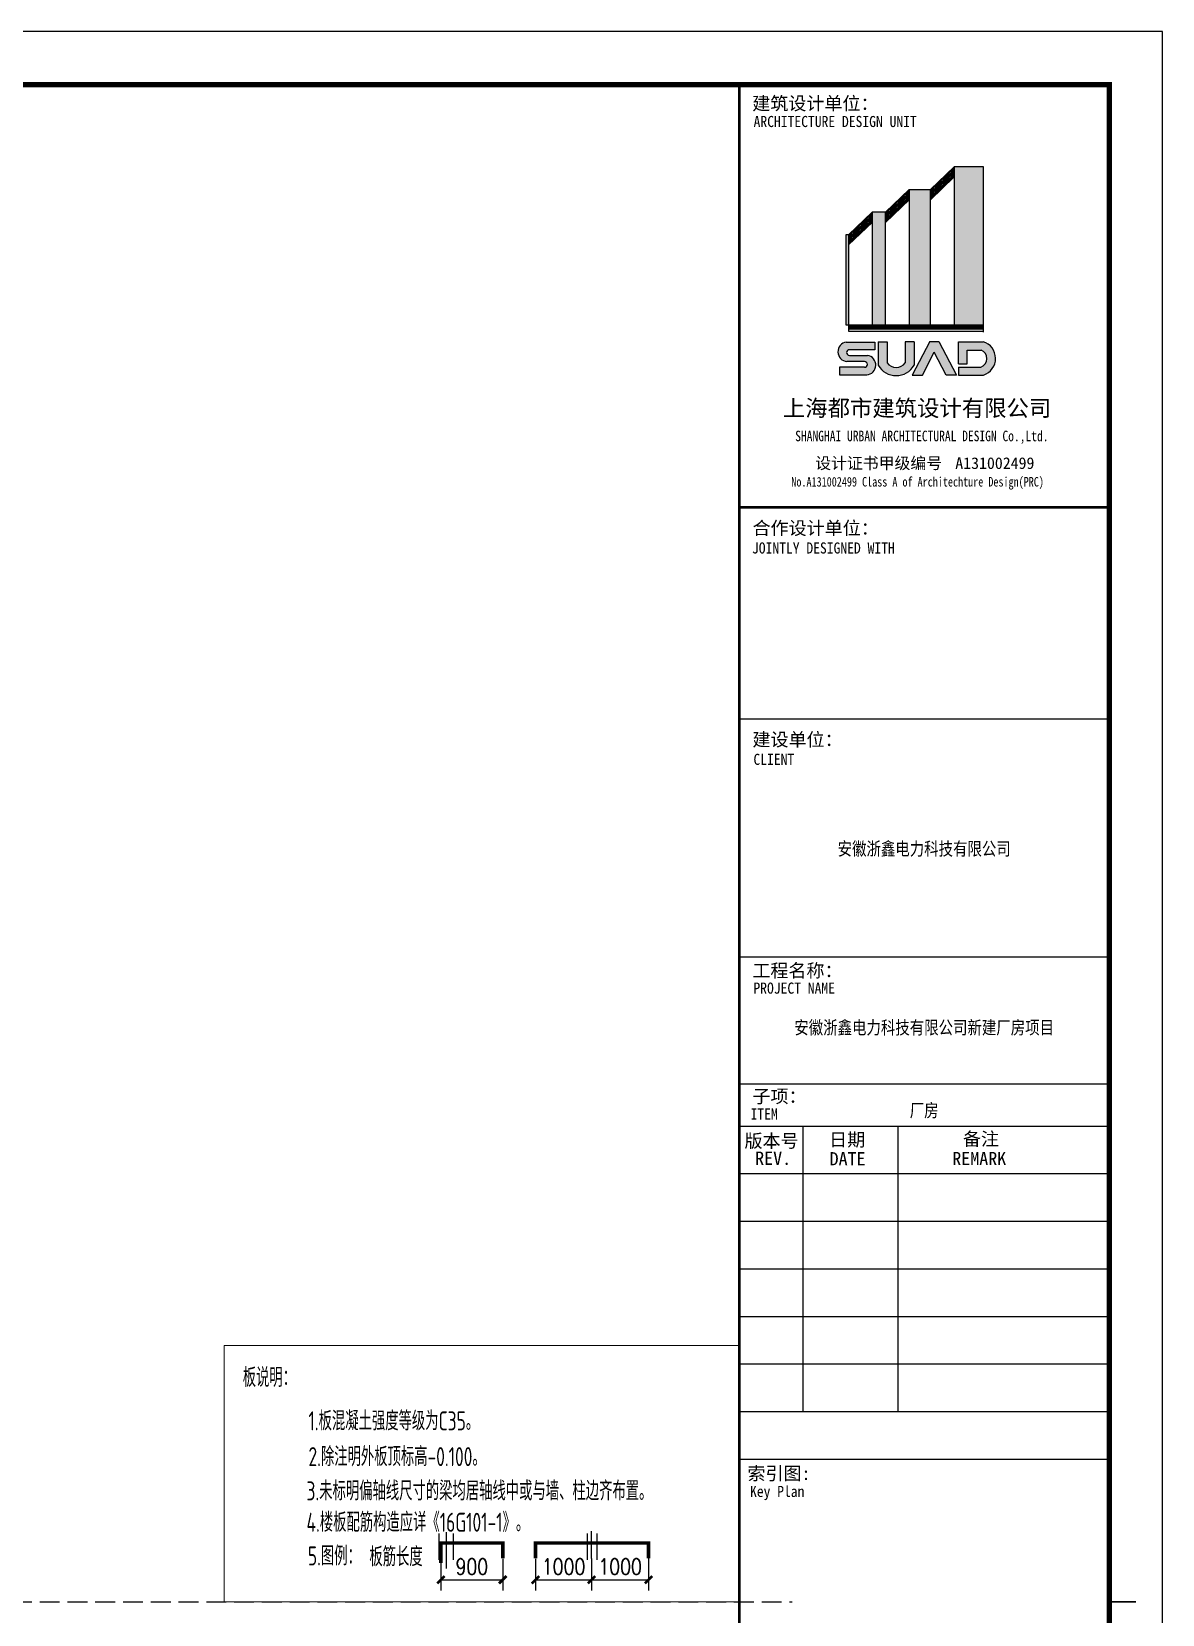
# Model space of a CAD drawing. Extents: x 899043 to 2598688, y -137197 to 211789.
# Drawn here: x 2529940 to 2551319, y 98400 to 128335 of the extents above; entities that cross this region are included whole.
import ezdxf
from ezdxf.enums import TextEntityAlignment as Align

# ---------------------------------------------------------------- set-up
doc = ezdxf.new("R2010")
doc.units = 0
doc.header["$LTSCALE"] = 1500
doc.header["$MEASUREMENT"] = 0
for name, pattern in [('3', [500, 300, -200]), ('ACAD_ISO02W100', [15, 12, -3]), ('DASH', [0.35, 0.25, -0.1])]:
    doc.linetypes.add(name, pattern=pattern)
for name, color, linetype in [('00-tk', 151, 'Continuous'), ('AXIS', 3, 'Continuous'), ('DOTE', 1, 'Continuous'), ('HATCH', 254, 'Continuous'), ('TEXT', 7, 'Continuous'), ('WELD_TEXT', 7, 'Continuous'), ('支座钢筋', 1, 'Continuous'), ('梁虚线', 134, '3')]:
    doc.layers.add(name, color=color, linetype=linetype)
doc.layers.add('虚线', color=1, linetype='ACAD_ISO02W100', lineweight=13)
doc.styles.add('dim_font', font='simplex', dxfattribs={"width": 0.800000011920929})
doc.styles.add('DS6HT', font='simhei.ttf', dxfattribs={"width": 0.8})
doc.styles.add('TSSD_Dimension', font='Tssdeng.shx', dxfattribs={"width": 0.7, "bigfont": 'hztxt.shx'})
doc.dimstyles.new('H250', dxfattribs={"dimscale": 100, "dimtxt": 3, "dimasz": 0.01, "dimexe": 2, "dimexo": 0, "dimgap": 1, "dimtad": 1, "dimdec": 0, "dimrnd": 1, "dimzin": 0, "dimdsep": 46, "dimtxsty": 'dim_font', "dimblk1": 'YGDIM', "dimblk2": 'YGDIM', "dimsah": 1, "dimcen": -2, "dimdle": 1, "dimclrt": 7, "dimadec": 3, "dimazin": 0, "dimtfac": 1, "dimtdec": 0, "dimtix": 1, "dimtmove": 2, "dimatfit": 3, "dimldrblk": 'YGDIM', "dimfxl": 0, "dimtvp": 1, "dimtolj": 1, "dimtzin": 0, "dimarcsym": 0})

# ---------------------------------------------------------------- blocks, each defined once
blk = doc.blocks.new('YGDIM')
at = {"color": 0, "linetype": 'ByBlock', "const_width": 50}
blk.add_lwpolyline([(-70, -70), (70, 70)], dxfattribs=at)
blk = doc.blocks.new('A$C67844AE1')
at = {"layer": '00-tk'}
h = blk.add_hatch(color=256, dxfattribs=at)
edge = h.paths.add_edge_path()
edge.add_arc((120922.0133486906, 79828.87115818658), 498.0683366664795, 288.7014113640251, 432.3606518511489)
edge.add_line((121072.9402213205, 80303.52171081211), (120365.5722436445, 80303.52171081211))
edge.add_line((120365.5722436445, 80303.52171081211), (120365.5722436445, 79675.49451099802))
edge.add_line((120365.5722436445, 79675.49451099802), (120611.1039363082, 79675.49451099802))
edge.add_line((120611.1039363082, 79675.49451099802), (120611.1039363082, 80066.9161942047))
edge.add_line((120611.1039363082, 80066.9161942047), (121011.5588803928, 80066.9161942047))
edge.add_arc((120921.6856705094, 79827.96719338442), 255.2916348958691, -72.16722841157781, 69.38777632307, ccw=False)
edge.add_line((120999.8661415813, 79584.9412013779), (120368.4930549905, 79584.9412013779))
edge.add_line((120368.4930549905, 79584.9412013779), (120368.4930549905, 79357.09964438179))
edge.add_line((120368.4930549905, 79357.09964438179), (121081.7121487866, 79357.09964438179))
edge = h.paths.add_edge_path()
edge.add_arc((118601.0604273122, 79929.35185330792), 588.6006660502978, 210.1327751919099, 329.8672248080901)
edge.add_line((119110.1201876382, 79633.87105106935), (119110.1201876382, 80302.62463504379))
edge.add_line((119110.1201876382, 80302.62463504379), (118858.4146023028, 80302.62463504379))
edge.add_line((118858.4146023028, 80302.62463504379), (118858.4146023028, 79705.7640437556))
edge.add_arc((118601.0604273122, 79889.66990959866), 316.3108263664485, 215.5496840958541, 324.4503159041459, ccw=False)
edge.add_line((118343.7062523215, 79705.7640437556), (118343.7062523215, 80302.62463504379))
edge.add_line((118343.7062523215, 80302.62463504379), (118092.0006669861, 80302.62463504379))
edge.add_line((118092.0006669861, 80302.62463504379), (118092.0006669861, 79633.87105106935))
edge = h.paths.add_edge_path()
edge.add_arc((117229.3440274749, 80018.3455161259), 279.5690587620256, 99.47712958591177, 264.9305597506795)
edge.add_line((117204.6404590412, 79739.87003727048), (117703.7827515848, 79739.87003727048))
edge.add_arc((117703.7683802763, 79658.86723302712), 81.00280551827346, -89.98983473079062, 89.98983473079062, ccw=False)
edge.add_line((117703.7827515848, 79577.86442878377), (116995.5983391014, 79577.86442878377))
edge.add_line((116995.5983391014, 79577.86442878377), (116995.5983391014, 79360.43693738291))
edge.add_line((116995.5983391014, 79360.43693738291), (117767.7747852107, 79360.43693738291))
edge.add_arc((117743.0712167738, 79638.91241623787), 279.5690587620256, 275.0694402493205, 440.5228704140882)
edge.add_line((117789.1033534353, 79914.6657498742), (117275.0690368406, 79914.6657498742))
edge.add_arc((117275.0834081488, 79995.66855411755), 81.00280551827346, 90.01016526920938, 269.98983473079056, ccw=False)
edge.add_line((117275.0690368406, 80076.67135836091), (117993.8797597244, 80076.67135836091))
edge.add_line((117993.8797597244, 80076.67135836091), (117993.8797597244, 80294.09884976165))
edge.add_line((117993.8797597244, 80294.09884976165), (117183.3118908108, 80294.09884976165))
h.paths.add_polyline_path([(119553.1183470361, 80312.96596476599), (119809.1561000127, 80312.96596476599), (120312.083105855, 79349.66917577712), (120017.9355684385, 79349.66917577712), (119681.1372235244, 80007.93167970283), (119344.3388786103, 79349.66917577712), (119050.1913411937, 79349.66917577712)])
for p, q in [((126149.9999999999, 89099.99999999988), (0, 89099.99999999988)), ((126149.9999999999, 0), (126149.9999999999, 89099.99999999988)), ((124649.9999999999, 87599.99999999988), (3750, 87599.99999999988)), ((114149.9999999999, 87599.99999999988), (114149.9999999999, 1500)), ((124649.9999999999, 1500), (124649.9999999999, 87599.99999999988)), ((114149.9999999999, 75599.99999999988), (124649.9999999999, 75599.99999999988)), ((114149.9999999999, 69599.99999999988), (124649.9999999999, 69599.99999999988)), ((114149.9999999999, 62850), (124649.9999999999, 62850)), ((114149.9999999999, 59250), (124649.9999999999, 59250)), ((114149.9999999999, 58050), (124649.9999999999, 58050)), ((114149.9999999999, 58050), (124649.9999999999, 58050)), ((114149.9999999999, 58050), (124649.9999999999, 58050)), ((114149.9999999999, 58050), (124649.9999999999, 58050)), ((114149.9999999999, 58050), (124649.9999999999, 58050)), ((115949.9999999999, 58050), (115949.9999999999, 49950)), ((118649.9999999999, 58050), (118649.9999999999, 49950)), ((114149.9999999999, 56700), (124649.9999999999, 56700)), ((114149.9999999999, 55350), (124649.9999999999, 55350)), ((114149.9999999999, 54000), (124649.9999999999, 54000)), ((114149.9999999999, 52650), (124649.9999999999, 52650)), ((114149.9999999999, 51300), (124649.9999999999, 51300)), ((114149.9999999999, 49950), (124649.9999999999, 49950)), ((114149.9999999999, 48600), (124649.9999999999, 48600))]:
    blk.add_line(p, q, dxfattribs=at)
at = {"layer": '00-tk', "color": 7}
for p, q in [((119573.611277352, 84622.71797342505), (120248.1770513383, 85265.61611889978)), ((119573.611277352, 84581.27545783878), (120248.1770513383, 85224.17360331351)), ((119573.611277352, 84539.83294225205), (120248.1770513383, 85182.73108772677)), ((119573.611277352, 84498.39042666578), (120249.2254631481, 85142.28776604286)), ((119573.611277352, 84456.94791107927), (120248.1770513383, 85099.846056554)), ((119573.611277352, 84415.505395493), (120248.1770513383, 85058.40354096773)), ((119573.611277352, 84374.06287990627), (120249.2254631481, 85017.96021928336)), ((119573.611277352, 84332.62036431977), (120249.2254631481, 84976.51770369709)), ((121073.7668797233, 85265.61611889978), (120248.1770513383, 85265.61611889978)), ((120248.1770513383, 85265.61611889978), (120248.1770513383, 80786.47363951919)), ((121073.7668797233, 80782.12432158412), (121073.7668797233, 85265.80553454976)), ((118299.47229892, 83979.9958834739), (118973.8533453046, 84622.71797342505)), ((118299.47229892, 83938.55336788762), (118973.8533453046, 84581.27545783878)), ((118299.47229892, 83897.11085230135), (118973.8533453046, 84539.83294225205)), ((118299.47229892, 83855.66833671485), (118973.8533453046, 84498.39042666578)), ((118299.47229892, 83814.22582112812), (118973.8533453046, 84456.94791107927)), ((118973.8533453046, 84622.71797342505), (118973.8533453046, 80786.47363951919)), ((118973.8533453046, 84622.71797342505), (119573.611277352, 84622.71797342505)), ((119573.611277352, 80782.12432158412), (119573.611277352, 84622.71797342459)), ((117248.5053237424, 83336.09854409657), (117924.1195095413, 83979.99588347366)), ((118299.47229892, 83979.9958834739), (117924.1195095413, 83979.99588347366)), ((117924.1195095413, 83979.9958834739), (117924.1195095413, 80786.47363951919)), ((118299.47229892, 83772.78330554161), (118973.8533453046, 84415.505395493)), ((118299.47229892, 83731.34078995534), (118975.0864847134, 84375.23812933266)), ((118299.47229892, 83689.89827436907), (118975.0864847134, 84333.79561374616)), ((118299.47229892, 80786.47363951919), (118299.47229892, 83979.9958834739)), ((117248.5053237424, 83294.65602850984), (117924.1195095413, 83938.55336788739)), ((117248.5053237424, 83253.21351292334), (117924.1195095413, 83897.11085230112)), ((117248.5053237424, 83211.77099733707), (117924.1195095413, 83855.66833671439)), ((117248.5053237424, 83170.3284817508), (117924.1195095413, 83814.22582112788)), ((117248.5053237424, 83128.88596616453), (117924.1195095413, 83772.78330554161)), ((117249.6671683005, 83088.5507521038), (117925.2813540966, 83732.44809148088)), ((117249.6671683005, 83047.10823651752), (117925.2813540966, 83691.00557589461)), ((117248.5053237424, 83336.09854409657), (117173.5053237424, 83336.09854409657)), ((117173.5053237424, 83336.09854409657), (117173.5053237424, 80786.47363951919)), ((117248.5053237424, 83336.09854409657), (117248.5053237424, 80786.47363951919)), ((117173.5053237424, 80786.47363951919), (117262.877919481, 80786.47363951919)), ((117248.5053237424, 80786.47363951919), (117248.5053237424, 80606.47363951919)), ((117248.5053237424, 80756.47363951919), (121073.7668797233, 80756.47363951919)), ((117248.5053237424, 80756.47363951919), (121073.7668797233, 80756.47363951919)), ((117248.5053237424, 80726.47363951919), (121073.7668797233, 80726.47363951919)), ((117248.5053237424, 80696.47363951919), (121073.7668797233, 80696.47363951919)), ((117248.5053237424, 80666.47363951919), (121073.7668797233, 80666.47363951919)), ((117248.5053237424, 80606.47363951919), (121073.7668797233, 80606.47363951919)), ((117262.877919481, 80786.47363951919), (121073.7668797233, 80786.47363951919)), ((117912.1195095413, 80786.47363951919), (118303.97229892, 80786.47363951919)), ((118976.8533453074, 80786.47363951919), (119576.611277352, 80786.47363951919)), ((120243.6770513383, 80786.47363951919), (121073.7668797233, 80786.47363951919)), ((121073.7668797233, 80576.47363951919), (121073.7668797233, 80771.47363951919))]:
    blk.add_line(p, q, dxfattribs=at)
at = {"layer": '00-tk', "const_width": 150}
blk.add_lwpolyline([(3750, 87599.99999999988), (124649.9999999999, 87599.99999999988), (124649.9999999999, 1500), (3750, 1500)], close=True, dxfattribs=at)
at = {"layer": '00-tk'}
for points, const_width in [([(114149.9999999999, 1500), (114149.9999999999, 87599.99999999988)], 75), ([(114149.9999999999, 75599.99999999988), (124649.9999999999, 75599.99999999988)], 75), ([(124649.9999999999, 44550), (125399.9999999999, 44550)], 52.5)]:
    blk.add_lwpolyline(points, dxfattribs=dict(at, const_width=const_width))
at = {"layer": '00-tk', "color": 7}
for points in [[(117183.3118908108, 80294.09884976165), (117993.8797597244, 80294.09884976165), (117993.8797597244, 80076.67135836091), (117275.0690368406, 80076.67135836091)], [(118092.0006669861, 80302.62463504379), (118343.7062523215, 80302.62463504379), (118343.7062523215, 79705.7640437556)], [(118092.0006669861, 80302.62463504379), (118092.0006669861, 79633.87105106935)], [(119110.1201876382, 80302.62463504379), (118858.4146023028, 80302.62463504379), (118858.4146023028, 79705.7640437556)], [(119553.1183470361, 80312.96596476599), (119050.1913411937, 79349.66917577712), (119344.3388786103, 79349.66917577712), (119681.1372235244, 80007.93167970283)], [(119110.1201876382, 80302.62463504379), (119110.1201876382, 79633.87105106935)], [(119553.1183470361, 80312.96596476599), (119809.1561000127, 80312.96596476599), (120312.083105855, 79349.66917577712), (120017.9355684385, 79349.66917577712), (119681.1372235244, 80007.93167970283)], [(120365.5722436445, 79675.49451099802), (120365.5722436445, 80303.52171081211), (121072.9402213205, 80303.52171081211)], [(120365.5722436445, 79675.49451099802), (120611.1039363082, 79675.49451099802), (120611.1039363082, 80066.9161942047), (121011.5588803928, 80066.9161942047)], [(117703.7827515848, 79577.86442878377), (116995.5983391014, 79577.86442878377), (116995.5983391014, 79360.43693738291), (117767.7747852107, 79360.43693738291)], [(117703.7827515848, 79739.87003727048), (117204.6404590412, 79739.87003727048)], [(117275.0690368406, 79914.6657498742), (117789.1033534353, 79914.6657498742)], [(120368.4930549905, 79584.9412013779), (120999.8661415813, 79584.9412013779)], [(120368.4930549905, 79584.9412013779), (120368.4930549905, 79357.09964438179), (121081.7121487866, 79357.09964438179)]]:
    blk.add_lwpolyline(points, dxfattribs=at)
for centre, radius, start, end in [((117229.3440274749, 80018.3455161259), 279.5690587620256, 99.47712958591177, 264.9305597506795), ((117275.0834081488, 79995.66855411755), 81.00280551827346, 90.01016526920944, 269.9898347307906), ((120921.6856705094, 79827.96719338442), 255.2916348958691, 287.8327715884222, 69.38777632307004), ((120922.0133486906, 79828.87115818658), 498.0683366664795, 288.7014113640251, 72.36065185114899), ((117703.7683802763, 79658.86723302712), 81.00280551827346, 270.0101652692094, 89.98983473079058), ((117743.0712167738, 79638.91241623787), 279.5690587620256, 275.0694402493205, 80.52287041408823), ((118601.0604273122, 79929.35185330792), 588.6006660502978, 210.1327751919099, 329.8672248080901), ((118601.0604273122, 79889.66990959866), 316.3108263664485, 215.5496840958541, 324.4503159041459)]:
    blk.add_arc(centre, radius, start, end, dxfattribs=at)
for points in [[(119573.611277352, 84622.71797342505), (119573.8436462664, 84581.49691814417), (120249.2254631481, 85266.61531280237), (120249.2254631481, 85225.17279721587)], [(119573.611277352, 84539.83294225251), (119573.8436462664, 84498.61188697163), (120249.2254631481, 85183.73028162983), (120249.2254631481, 85142.28776604333)], [(119573.611277352, 84456.94791107927), (119573.8436462664, 84415.72685579839), (120249.2254631481, 85100.84525045706), (120249.2254631481, 85059.40273487032)], [(119574.5407529956, 84374.94872112758), (119574.7731219101, 84333.72766584624), (120250.1549387946, 85018.84606050467), (120250.1549387946, 84977.4035449184)], [(120248.1770513383, 80786.47363951919), (121073.7668797233, 80786.47363951919), (120248.1770513383, 85265.61611889978), (121073.7668797233, 85265.61611889978)], [(118299.47229892, 83979.9958834739), (118299.7046678289, 83938.77482819278), (118975.0864847134, 84623.89322285145), (118975.0864847134, 84582.45070726471)], [(118299.47229892, 83897.11085230135), (118299.7046678289, 83855.88979702047), (118975.0864847134, 84541.0081916789), (118975.0864847134, 84499.56567609264)], [(118299.47229892, 83814.22582112812), (118299.7046678289, 83773.0047658477), (118975.0864847134, 84458.12316050567), (118975.0864847134, 84416.6806449194)], [(118973.8533453046, 80786.47363951919), (119573.611277352, 80786.47363951919), (118973.8533453046, 84622.71797342505), (119573.611277352, 84622.71797342459)], [(117248.5053237424, 83336.09854409657), (117248.737692654, 83294.87748881569), (117924.1195095413, 83979.99588347366), (117924.1195095413, 83938.55336788739)], [(117924.1195095413, 80786.47363951919), (118299.47229892, 80786.47363951919), (117924.1195095413, 83979.99588347366), (118299.47229892, 83979.9958834739)], [(118300.4017745637, 83732.22663117619), (118300.6341434725, 83691.00557589531), (118976.0159603626, 84376.12397055351), (118976.0159603626, 84334.68145496724)], [(117248.9700615684, 83253.65643353411), (117249.2024304772, 83212.43537825323), (117924.5842473618, 83897.55377291143), (117924.5842473618, 83856.11125732516)], [(117249.4347993917, 83171.21432297165), (117249.6671683005, 83129.99326769076), (117925.0489851878, 83815.11166234897), (117925.0489851878, 83773.6691467627)], [(117250.5966439469, 83089.43659332488), (117250.8290128586, 83048.21553804376), (117926.2108297403, 83733.33393270243), (117926.2108297459, 83691.8914171157)], [(117173.5053237424, 80786.47363951919), (117262.877919481, 80786.47363951919), (117173.5053237424, 83336.09854409657), (117248.5053237424, 83336.09854409657)], [(117248.5053237424, 80756.47363951919), (117248.5053237424, 80786.47363951919), (121073.7668797233, 80756.47363951919), (121073.7668797233, 80786.47363951919)], [(117248.5053237424, 80696.47363951919), (117248.5053237424, 80726.47363951919), (121073.7668797233, 80696.47363951919), (121073.7668797233, 80726.47363951919)], [(117248.5053237424, 80636.47363951919), (117248.5053237424, 80666.47363951919), (121073.7668797233, 80636.47363951919), (121073.7668797233, 80666.47363951919)], [(117248.5053237424, 80576.47363951919), (117248.5053237424, 80606.47363951919), (121073.7668797233, 80576.47363951919), (121073.7668797233, 80606.47363951919)]]:
    blk.add_solid(points, dxfattribs=at)
at = {"layer": '00-tk', "style": 'DS6HT'}
for s, p in [('建筑设计单位：', (114519.5816702478, 86877.61938192567)), ('合作设计单位：', (114526.9344124187, 74827.56571619282)), ('建设单位：', (114525.2788191697, 68829.46497988375)), ('工程名称：', (114522.0485533475, 62274.09092794347)), ('子项：', (114524.0803183782, 58707.323229086)), ('备注', (120494.7992731387, 57496.93219525495)), ('版本号', (114299.2919918149, 57443.11904129677)), ('日期', (116699.3498214314, 57476.94950819656)), ('REV.', (114601.100333358, 56949.58586416778)), ('DATE', (116713.3709684795, 56935.63717643602)), ('REMARK', (120191.9678665855, 56941.15786171483)), ('索引图:', (114381.284670188, 48008.08245956793))]:
    blk.add_text(s, height=375, dxfattribs=at).set_placement(p)
at = {"layer": '00-tk', "style": 'DS6HT', "width": 0.9}
for s, p in [('ARCHITECTURE DESIGN UNIT', (114556.738254561, 86393.86656323727)), ('JOINTLY DESIGNED WITH', (114511.4173264223, 74293.54946359945)), ('CLIENT', (114553.2511278222, 68297.43909885664)), ('PROJECT NAME', (114551.7836204626, 61805.98946392501)), ('ITEM', (114471.540930516, 58235.16790027509)), ('Key Plan', (114455.355518463, 47527.22126599832))]:
    blk.add_text(s, height=315, dxfattribs=at).set_placement(p)
at = {"layer": '00-tk', "color": 7, "style": 'DS6HT'}
for s, height, p in [('上海都市建筑设计有限公司 ', 465, (115388.0022738077, 78187.29890905682)), ('设计证书甲级编号', 330, (116303.8539958576, 76693.48044409847)), ('A131002499', 330, (120277.2756054773, 76692.97882951528))]:
    blk.add_text(s, height=height, dxfattribs=at).set_placement(p)
for s, height, width, p in [('SHANGHAI URBAN ARCHITECTURAL DESIGN Co.,Ltd. ', 300, 0.8, (115737.6592669514, 77479.09370207053)), ('No.A131002499 Class A of Architechture Design(PRC)', 270, 0.78, (115627.7511720796, 76194.96914440289))]:
    blk.add_text(s, height=height, dxfattribs=dict(at, width=width)).set_placement(p)
at = {"layer": '00-tk', "color": 0, "style": 'DS6HT', "width": 0.8}
for s, p in [('安徽浙鑫电力科技有限公司', (119395.3750982949, 65730.75006713124)), ('安徽浙鑫电力科技有限公司新建厂房项目', (119395.3750982949, 60657.59588219132)), ('厂房', (119395.3750982949, 58308.20961974096))]:
    blk.add_text(s, height=375, dxfattribs=at).set_placement(p, align=Align.CENTER)

msp = doc.modelspace()

# ---------------------------------------------------------------- linework, layer by layer
at = {"layer": 'DOTE', "ltscale": 0.2}
for p, q in [((2537776.194028358, 99954.45729553959), (2537776.194028358, 99267.47524148485)), ((2540528.242735322, 99453.0509237971), (2540528.242735322, 99974.81012437007))]:
    msp.add_line(p, q, dxfattribs=at)
at = {"layer": 'HATCH', "color": 8, "linetype": 'DASH'}
msp.add_line((2469718.753807534, 98635.26336086055), (2544318.753807534, 98635.26336086055), dxfattribs=at)
at = {"layer": '支座钢筋', "const_width": 67.49999821186066}
for points in [[(2537678.721294563, 99372.47413358351), (2537678.721294563, 99748.66858271023), (2538847.10016508, 99748.66858271023), (2538847.10016508, 99461.17010858914)], [(2539466.7494906, 99461.17010858914), (2539466.7494906, 99748.66858271023), (2541602.7494906, 99748.66858271023), (2541602.7494906, 99461.17010858914)]]:
    msp.add_lwpolyline(points, dxfattribs=at)
at = {"layer": '梁虚线'}
for p, q in [((2537641.854100253, 99928.7501220133), (2537641.854100253, 99430.70433065554)), ((2537910.533956464, 99928.7501220133), (2537910.533956464, 99430.70433065554)), ((2540443.819014322, 99926.5350767698), (2540443.819014322, 99428.48928544184)), ((2540625.572057854, 99926.5350767698), (2540625.572057854, 99428.48928544184))]:
    msp.add_line(p, q, dxfattribs=at)
at = {"layer": '虚线'}
msp.add_lwpolyline([(2533581.3028864, 103484.12403551), (2543318.753803249, 103484.12403551), (2543318.753803249, 98635.26336086055), (2533581.3028864, 98635.26336086055)], close=True, dxfattribs=at)

# ---------------------------------------------------------------- block references
at = {"layer": 'WELD_TEXT', "linetype": 'ByBlock', "xscale": 0.6666666666278616, "yscale": 0.6666666666715173, "zscale": 0.6666666666666666}
msp.add_blockref('A$C67844AE1', (2467218.753807679, 68935.26336044006), dxfattribs=at)

# ---------------------------------------------------------------- texts
at = {"layer": 'TEXT', "style": 'TSSD_Dimension', "width": 0.7}
for s, p in [('板说明：', (2533931.012027461, 102700.9847097721)), ('1.板混凝土强度等级为C35。', (2535174.091705273, 101879.1392345454)), ('2.除注明外板顶标高-0.100。', (2535174.091705273, 101202.8444581952)), ('3.未标明偏轴线尺寸的梁均居轴线中或与墙、柱边齐布置。', (2535136.542718153, 100555.0815850522)), ('4.楼板配筋构造应详《16G101-1》。', (2535136.542718153, 99961.22355425617)), ('5.图例：', (2535162.774996575, 99324.93363935014)), ('板筋长度', (2536325.439857434, 99309.59379098078))]:
    msp.add_text(s, height=360, dxfattribs=at).set_placement(p)

# ---------------------------------------------------------------- dimensions: what is measured, and where the dimension line sits
at = {"layer": 'AXIS'}
for base, p1, p2, text in [((2538847.10016508, 99053.01542195937), (2537678.721294563, 99452.68452781698), (2538847.10016508, 99452.68452781698), '900'), ((2540528.242735322, 99053.01542195937), (2539466.7494906, 99452.68452781698), (2540528.242735322, 99452.68452781698), '1000'), ((2541604.7494906, 99053.01542195937), (2540528.242735322, 99453.0509237971), (2541604.7494906, 99453.0509237971), '1000')]:
    msp.add_linear_dim(base=base, p1=p1, p2=p2, text=text, dimstyle='H250', dxfattribs=at).render()

doc.saveas('drawing.dxf')
